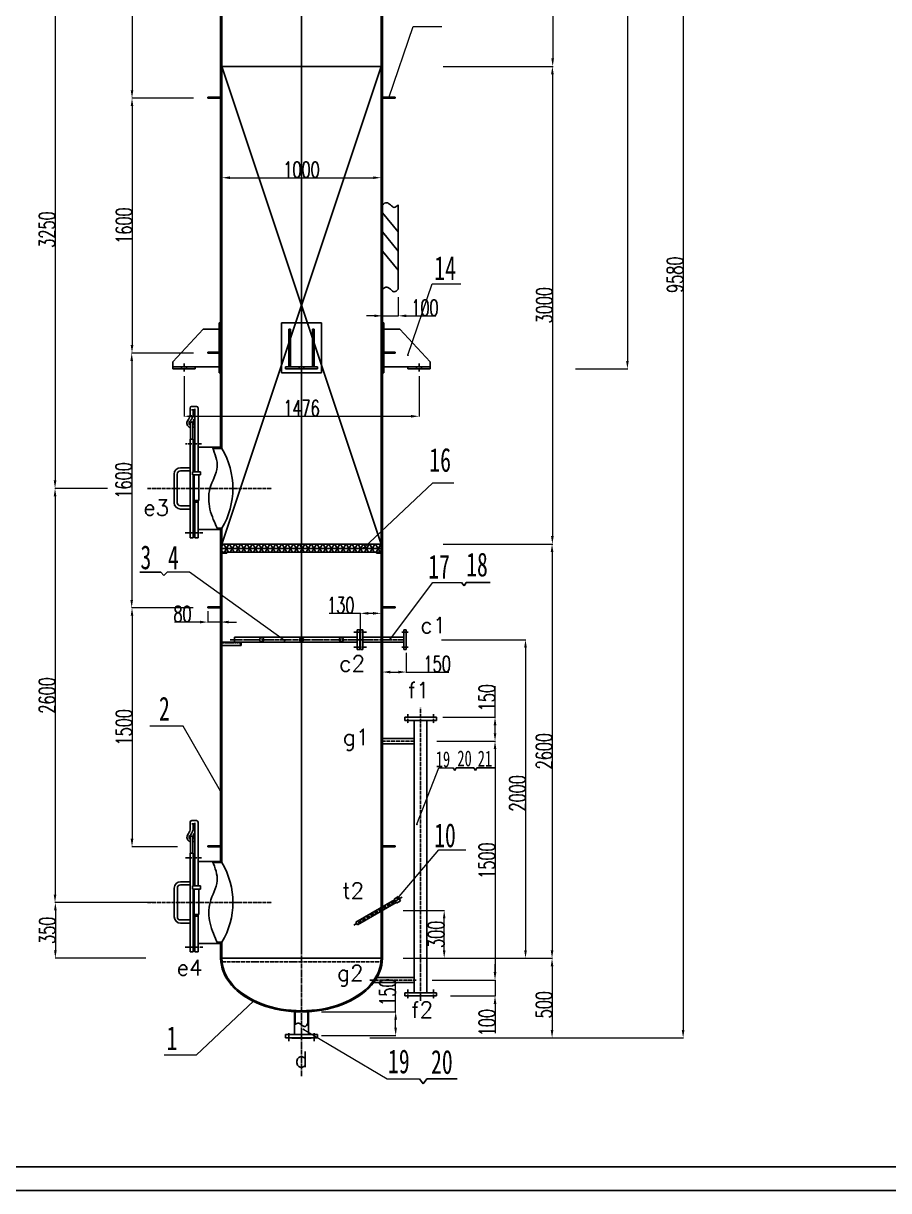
# Model space of a CAD drawing. Header units: millimetres. Extents: x 14267 to 75871, y -516 to 30235.
# Drawn here: x 45014 to 50449, y 18285 to 25614 of the extents above; entities that cross this region are included whole.
import ezdxf

# ---------------------------------------------------------------- set-up
doc = ezdxf.new("R2010")
doc.units = ezdxf.units.MM
for name, pattern in [('ACAD_ISO02W100', [15, 12, -3]), ('ACAD_ISO04W100', [30, 24, -3, 0, -3]), ('EB_DASHDOT', [39, 30, -3, 3, -3]), ('EB_DASHDOTDOT', [45, 30, -3, 3, -3, 3, -3])]:
    doc.linetypes.add(name, pattern=pattern)
for name, color, linetype, lineweight in [('中心线', 1, 'ACAD_ISO04W100', 13), ('尺寸线', 5, 'Continuous', 13), ('粗实线', 7, 'Continuous', 35), ('虚线', 6, 'ACAD_ISO02W100', 13)]:
    doc.layers.add(name, color=color, linetype=linetype, lineweight=lineweight)
doc.styles.get("Standard").update_dxf_attribs({"font": 'txt', "bigfont": 'gbcbig.shx'})
doc.styles.add('UserTxtStyle1', font='txt', dxfattribs={"width": 0.666667, "bigfont": 'gbcbig.shx'})
doc.dimstyles.get("Standard").update_dxf_attribs({"dimtxt": 0.18, "dimasz": 0.18, "dimexe": 0.18, "dimexo": 0.0625, "dimgap": 0.09, "dimtad": 0, "dimtih": 1, "dimtoh": 1, "dimdec": 4, "dimzin": 0, "dimdsep": 46, "dimtxsty": 'Standard', "dimcen": 0.09, "dimadec": 0, "dimazin": 0, "dimtfac": 1, "dimtdec": 4, "dimtofl": 0, "dimtmove": 0, "dimatfit": 3, "dimfxl": 0, "dimtolj": 1, "dimtzin": 0, "dimarcsym": 0})
doc.dimstyles.new('标准', dxfattribs={"dimtxt": 100, "dimasz": 50, "dimexe": 2, "dimexo": 0, "dimtad": 1, "dimdec": 1, "dimdsep": 46, "dimtxsty": 'UserTxtStyle1', "dimcen": 0, "dimdle": 6, "dimaunit": 1, "dimazin": 2, "dimtfac": 1, "dimtdec": 1, "dimtmove": 0, "dimatfit": 3, "dimfxl": 0, "dimtolj": 1, "dimtzin": 0, "dimlwd": 18, "dimlwe": 18, "dimarcsym": 0})

# ---------------------------------------------------------------- blocks, each defined once
blk = doc.blocks.new('*D2')
at = {"layer": 'Defpoints', "color": 0}
for p in [(46261.5, 24712.8), (47261.5, 24722.8), (47261.5, 24644.8)]:
    blk.add_point(p, dxfattribs=at)
at = {"layer": '尺寸线', "color": 0, "lineweight": 18}
for p, q in [((46261.5, 24712.8), (46261.5, 24642.8)), ((47261.5, 24722.8), (47261.5, 24642.8)), ((46311.5, 24644.8), (47211.5, 24644.8))]:
    blk.add_line(p, q, dxfattribs=at)
at = {"layer": '尺寸线', "color": 0}
for points in [[(46311.5, 24653.2), (46311.5, 24636.5), (46261.5, 24644.8)], [(47211.5, 24653.2), (47211.5, 24636.5), (47261.5, 24644.8)]]:
    blk.add_solid(points, dxfattribs=at)
at = {"layer": '尺寸线', "color": 0, "lineweight": -3, "insert": (46761.5, 24695.5), "char_height": 100, "attachment_point": 5, "style": 'UserTxtStyle1'}
blk.add_mtext('\\A1;1000', dxfattribs=at)
blk = doc.blocks.new('*D3')
at = {"layer": 'Defpoints', "color": 0}
for p in [(47191.5, 28824.2), (47191.5, 19244.2), (49158.1, 19244.2)]:
    blk.add_point(p, dxfattribs=at)
at = {"layer": '尺寸线', "color": 0, "lineweight": 18}
for p, q in [((47191.5, 28824.2), (49160.1, 28824.2)), ((49158.1, 28774.2), (49158.1, 19294.2)), ((47191.5, 19244.2), (49160.1, 19244.2))]:
    blk.add_line(p, q, dxfattribs=at)
at = {"layer": '尺寸线', "color": 0}
for points in [[(49149.7, 28774.2), (49166.4, 28774.2), (49158.1, 28824.2)], [(49149.7, 19294.2), (49166.4, 19294.2), (49158.1, 19244.2)]]:
    blk.add_solid(points, dxfattribs=at)
at = {"layer": '尺寸线', "color": 0, "lineweight": -3, "insert": (49107.5, 24035.7), "char_height": 100, "attachment_point": 5, "rotation": 90, "style": 'UserTxtStyle1'}
blk.add_mtext('\\A1;9580', dxfattribs=at)
blk = doc.blocks.new('*D4')
at = {"layer": 'Defpoints', "color": 0}
for p in [(47651.5, 25344.2), (47651.5, 22344.2), (48337, 22344.2)]:
    blk.add_point(p, dxfattribs=at)
at = {"layer": '尺寸线', "color": 0, "lineweight": 18}
for p, q in [((47651.5, 25344.2), (48339, 25344.2)), ((48337, 25294.2), (48337, 22394.2)), ((47651.5, 22344.2), (48339, 22344.2))]:
    blk.add_line(p, q, dxfattribs=at)
at = {"layer": '尺寸线', "color": 0}
for points in [[(48328.6, 25294.2), (48345.3, 25294.2), (48337, 25344.2)], [(48328.6, 22394.2), (48345.3, 22394.2), (48337, 22344.2)]]:
    blk.add_solid(points, dxfattribs=at)
at = {"layer": '尺寸线', "color": 0, "lineweight": -3, "insert": (48286.3, 23844.2), "char_height": 100, "attachment_point": 5, "rotation": 90, "style": 'UserTxtStyle1'}
blk.add_mtext('\\A1;3000', dxfattribs=at)
blk = doc.blocks.new('*D5')
at = {"layer": 'Defpoints', "color": 0}
for p in [(47541.2, 19744.2), (47541.2, 19244.2), (48335, 19244.2)]:
    blk.add_point(p, dxfattribs=at)
at = {"layer": '尺寸线', "color": 0, "lineweight": 18}
for p, q in [((47541.2, 19744.2), (48337, 19744.2)), ((48335, 19694.2), (48335, 19294.2)), ((47541.2, 19244.2), (48337, 19244.2))]:
    blk.add_line(p, q, dxfattribs=at)
at = {"layer": '尺寸线', "color": 0}
for points in [[(48326.6, 19694.2), (48343.3, 19694.2), (48335, 19744.2)], [(48326.6, 19294.2), (48343.3, 19294.2), (48335, 19244.2)]]:
    blk.add_solid(points, dxfattribs=at)
at = {"layer": '尺寸线', "color": 0, "lineweight": -3, "insert": (48284.3, 19452.2), "char_height": 100, "attachment_point": 5, "rotation": 90, "style": 'UserTxtStyle1'}
blk.add_mtext('\\A1;500', dxfattribs=at)
blk = doc.blocks.new('*D6')
at = {"layer": 'Defpoints', "color": 0}
for p in [(47651.5, 22344.2), (47651.5, 19744.2), (48335, 19744.2)]:
    blk.add_point(p, dxfattribs=at)
at = {"layer": '尺寸线', "color": 0, "lineweight": 18}
for p, q in [((47651.5, 22344.2), (48337, 22344.2)), ((48335, 22294.2), (48335, 19794.2)), ((47651.5, 19744.2), (48337, 19744.2))]:
    blk.add_line(p, q, dxfattribs=at)
at = {"layer": '尺寸线', "color": 0}
for points in [[(48326.6, 22294.2), (48343.3, 22294.2), (48335, 22344.2)], [(48326.6, 19794.2), (48343.3, 19794.2), (48335, 19744.2)]]:
    blk.add_solid(points, dxfattribs=at)
at = {"layer": '尺寸线', "color": 0, "lineweight": -3, "insert": (48284.3, 21044.2), "char_height": 100, "attachment_point": 5, "rotation": 90, "style": 'UserTxtStyle1'}
blk.add_mtext('\\A1;2600', dxfattribs=at)
blk = doc.blocks.new('*D8')
at = {"layer": 'Defpoints', "color": 0}
for p in [(47741.5, 26364.2), (47741.5, 25344.2), (48339, 25344.2)]:
    blk.add_point(p, dxfattribs=at)
at = {"layer": '尺寸线', "color": 0, "lineweight": 18}
for p, q in [((47741.5, 26364.2), (48341, 26364.2)), ((48339, 26314.2), (48339, 25394.2)), ((47741.5, 25344.2), (48341, 25344.2))]:
    blk.add_line(p, q, dxfattribs=at)
at = {"layer": '尺寸线', "color": 0}
for points in [[(48330.6, 26314.2), (48347.3, 26314.2), (48339, 26364.2)], [(48330.6, 25394.2), (48347.3, 25394.2), (48339, 25344.2)]]:
    blk.add_solid(points, dxfattribs=at)
at = {"layer": '尺寸线', "color": 0, "lineweight": -3, "insert": (48288.3, 25854.2), "char_height": 100, "attachment_point": 5, "rotation": 90, "style": 'UserTxtStyle1'}
blk.add_mtext('\\A1;1020', dxfattribs=at)
blk = doc.blocks.new('*D10')
at = {"layer": 'Defpoints', "color": 0}
for p in [(47641.5, 21744.2), (47641.5, 19744.2), (48168.3, 19744.2)]:
    blk.add_point(p, dxfattribs=at)
at = {"layer": '尺寸线', "color": 0, "lineweight": 18}
for p, q in [((47641.5, 21744.2), (48170.3, 21744.2)), ((48168.3, 21694.2), (48168.3, 19794.2)), ((47641.5, 19744.2), (48170.3, 19744.2))]:
    blk.add_line(p, q, dxfattribs=at)
at = {"layer": '尺寸线', "color": 0}
for points in [[(48160, 21694.2), (48176.7, 21694.2), (48168.3, 21744.2)], [(48160, 19794.2), (48176.7, 19794.2), (48168.3, 19744.2)]]:
    blk.add_solid(points, dxfattribs=at)
at = {"layer": '尺寸线', "color": 0, "lineweight": -3, "insert": (48117.7, 20779.2), "char_height": 100, "attachment_point": 5, "rotation": 90, "style": 'UserTxtStyle1'}
blk.add_mtext('\\A1;2000', dxfattribs=at)
blk = doc.blocks.new('*D17')
at = {"layer": 'Defpoints', "color": 0}
for p in [(45511.5, 25944.2), (45213.5, 22694.2), (45513.5, 22694.2)]:
    blk.add_point(p, dxfattribs=at)
at = {"layer": '尺寸线', "color": 0, "lineweight": 18}
for p, q in [((45511.5, 25944.2), (45211.5, 25944.2)), ((45213.5, 25894.2), (45213.5, 22744.2)), ((45513.5, 22694.2), (45211.5, 22694.2))]:
    blk.add_line(p, q, dxfattribs=at)
at = {"layer": '尺寸线', "color": 0}
for points in [[(45205.1, 25894.2), (45221.8, 25894.2), (45213.5, 25944.2)], [(45205.1, 22744.2), (45221.8, 22744.2), (45213.5, 22694.2)]]:
    blk.add_solid(points, dxfattribs=at)
at = {"layer": '尺寸线', "color": 0, "lineweight": -3, "insert": (45162.8, 24319.2), "char_height": 100, "attachment_point": 5, "rotation": 90, "style": 'UserTxtStyle1'}
blk.add_mtext('\\A1;3250', dxfattribs=at)
blk = doc.blocks.new('*D18')
at = {"layer": 'Defpoints', "color": 0}
for p in [(45543.5, 22694.2), (45213.5, 20094.2), (45833.5, 20094.2)]:
    blk.add_point(p, dxfattribs=at)
at = {"layer": '尺寸线', "color": 0, "lineweight": 18}
for p, q in [((45543.5, 22694.2), (45211.5, 22694.2)), ((45213.5, 22644.2), (45213.5, 20144.2)), ((45833.5, 20094.2), (45211.5, 20094.2))]:
    blk.add_line(p, q, dxfattribs=at)
at = {"layer": '尺寸线', "color": 0}
for points in [[(45205.1, 22644.2), (45221.8, 22644.2), (45213.5, 22694.2)], [(45205.1, 20144.2), (45221.8, 20144.2), (45213.5, 20094.2)]]:
    blk.add_solid(points, dxfattribs=at)
at = {"layer": '尺寸线', "color": 0, "lineweight": -3, "insert": (45162.8, 21394.2), "char_height": 100, "attachment_point": 5, "rotation": 90, "style": 'UserTxtStyle1'}
blk.add_mtext('\\A1;2600', dxfattribs=at)
blk = doc.blocks.new('*D19')
at = {"layer": 'Defpoints', "color": 0}
for p in [(45533.5, 20094.2), (45215.4, 19744.2), (45783.5, 19744.2)]:
    blk.add_point(p, dxfattribs=at)
at = {"layer": '尺寸线', "color": 0, "lineweight": 18}
for p, q in [((45533.5, 20094.2), (45213.4, 20094.2)), ((45215.4, 20044.2), (45215.4, 19794.2)), ((45783.5, 19744.2), (45213.4, 19744.2))]:
    blk.add_line(p, q, dxfattribs=at)
at = {"layer": '尺寸线', "color": 0}
for points in [[(45207, 20044.2), (45223.7, 20044.2), (45215.4, 20094.2)], [(45207, 19794.2), (45223.7, 19794.2), (45215.4, 19744.2)]]:
    blk.add_solid(points, dxfattribs=at)
at = {"layer": '尺寸线', "color": 0, "lineweight": -3, "insert": (45164.8, 19919.2), "char_height": 100, "attachment_point": 5, "rotation": 90, "style": 'UserTxtStyle1'}
blk.add_mtext('\\A1;350', dxfattribs=at)
blk = doc.blocks.new('*D20')
at = {"layer": 'Defpoints', "color": 0}
for p in [(47399.5, 20044.2), (47657.5, 20044.2), (47399.5, 19744.2)]:
    blk.add_point(p, dxfattribs=at)
at = {"layer": '尺寸线', "color": 0, "lineweight": 18}
for p, q in [((47399.5, 20044.2), (47659.5, 20044.2)), ((47657.5, 19794.2), (47657.5, 19994.2)), ((47399.5, 19744.2), (47659.5, 19744.2))]:
    blk.add_line(p, q, dxfattribs=at)
at = {"layer": '尺寸线', "color": 0}
for points in [[(47649.1, 19994.2), (47665.8, 19994.2), (47657.5, 20044.2)], [(47649.1, 19794.2), (47665.8, 19794.2), (47657.5, 19744.2)]]:
    blk.add_solid(points, dxfattribs=at)
at = {"layer": '尺寸线', "color": 0, "lineweight": -3, "insert": (47606.8, 19894.2), "char_height": 100, "attachment_point": 5, "rotation": 90, "style": 'UserTxtStyle1'}
blk.add_mtext('\\A1;300', dxfattribs=at)
blk = doc.blocks.new('*D24')
at = {"layer": 'Defpoints', "color": 0}
for p in [(47369.5, 23894.2), (47269.5, 23844.2), (47369.5, 23777.7)]:
    blk.add_point(p, dxfattribs=at)
at = {"layer": '尺寸线', "color": 0, "lineweight": 18}
for p, q in [((47369.5, 23894.2), (47369.5, 23775.7)), ((47269.5, 23844.2), (47269.5, 23775.7)), ((47219.5, 23777.7), (47169.5, 23777.7)), ((47269.5, 23777.7), (47369.5, 23777.7)), ((47419.5, 23777.7), (47604, 23777.7))]:
    blk.add_line(p, q, dxfattribs=at)
at = {"layer": '尺寸线', "color": 0}
for points in [[(47219.5, 23786), (47219.5, 23769.4), (47269.5, 23777.7)], [(47419.5, 23786), (47419.5, 23769.4), (47369.5, 23777.7)]]:
    blk.add_solid(points, dxfattribs=at)
at = {"layer": '尺寸线', "color": 0, "lineweight": -3, "insert": (47536.7, 23828.3), "char_height": 100, "attachment_point": 5, "style": 'UserTxtStyle1'}
blk.add_mtext('\\A1;100', dxfattribs=at)
blk = doc.blocks.new('*D28')
at = {"layer": 'Defpoints', "color": 0}
for p in [(45722.1, 26744.2), (45696.9, 25144.2), (46082.1, 25144.2)]:
    blk.add_point(p, dxfattribs=at)
at = {"layer": '尺寸线', "color": 0, "lineweight": 18}
for p, q in [((45722.1, 26744.2), (45694.9, 26744.2)), ((45696.9, 26694.2), (45696.9, 25194.2)), ((46082.1, 25144.2), (45694.9, 25144.2))]:
    blk.add_line(p, q, dxfattribs=at)
at = {"layer": '尺寸线', "color": 0}
for points in [[(45688.6, 26694.2), (45705.3, 26694.2), (45696.9, 26744.2)], [(45688.6, 25194.2), (45705.3, 25194.2), (45696.9, 25144.2)]]:
    blk.add_solid(points, dxfattribs=at)
at = {"layer": '尺寸线', "color": 0, "lineweight": -3, "insert": (45646.3, 25944.2), "char_height": 100, "attachment_point": 5, "rotation": 90, "style": 'UserTxtStyle1'}
blk.add_mtext('\\A1;1600', dxfattribs=at)
blk = doc.blocks.new('*D29')
at = {"layer": 'Defpoints', "color": 0}
for p in [(45722.1, 25144.2), (45696.9, 23544.2), (46082.1, 23544.2)]:
    blk.add_point(p, dxfattribs=at)
at = {"layer": '尺寸线', "color": 0, "lineweight": 18}
for p, q in [((45722.1, 25144.2), (45694.9, 25144.2)), ((45696.9, 25094.2), (45696.9, 23594.2)), ((46082.1, 23544.2), (45694.9, 23544.2))]:
    blk.add_line(p, q, dxfattribs=at)
at = {"layer": '尺寸线', "color": 0}
for points in [[(45688.6, 25094.2), (45705.3, 25094.2), (45696.9, 25144.2)], [(45688.6, 23594.2), (45705.3, 23594.2), (45696.9, 23544.2)]]:
    blk.add_solid(points, dxfattribs=at)
at = {"layer": '尺寸线', "color": 0, "lineweight": -3, "insert": (45646.3, 24344.2), "char_height": 100, "attachment_point": 5, "rotation": 90, "style": 'UserTxtStyle1'}
blk.add_mtext('\\A1;1600', dxfattribs=at)
blk = doc.blocks.new('*D30')
at = {"layer": 'Defpoints', "color": 0}
for p in [(45720.1, 23544.2), (45694.9, 21944.2), (46080.1, 21944.2)]:
    blk.add_point(p, dxfattribs=at)
at = {"layer": '尺寸线', "color": 0, "lineweight": 18}
for p, q in [((45720.1, 23544.2), (45692.9, 23544.2)), ((45694.9, 23494.2), (45694.9, 21994.2)), ((46080.1, 21944.2), (45692.9, 21944.2))]:
    blk.add_line(p, q, dxfattribs=at)
at = {"layer": '尺寸线', "color": 0}
for points in [[(45686.6, 23494.2), (45703.3, 23494.2), (45694.9, 23544.2)], [(45686.6, 21994.2), (45703.3, 21994.2), (45694.9, 21944.2)]]:
    blk.add_solid(points, dxfattribs=at)
at = {"layer": '尺寸线', "color": 0, "lineweight": -3, "insert": (45644.3, 22744.2), "char_height": 100, "attachment_point": 5, "rotation": 90, "style": 'UserTxtStyle1'}
blk.add_mtext('\\A1;1600', dxfattribs=at)
blk = doc.blocks.new('*D31')
at = {"layer": 'Defpoints', "color": 0}
for p in [(45722.1, 21944.2), (45696.9, 20444.2), (45982.1, 20444.2)]:
    blk.add_point(p, dxfattribs=at)
at = {"layer": '尺寸线', "color": 0, "lineweight": 18}
for p, q in [((45722.1, 21944.2), (45694.9, 21944.2)), ((45696.9, 21894.2), (45696.9, 20494.2)), ((45982.1, 20444.2), (45694.9, 20444.2))]:
    blk.add_line(p, q, dxfattribs=at)
at = {"layer": '尺寸线', "color": 0}
for points in [[(45688.6, 21894.2), (45705.3, 21894.2), (45696.9, 21944.2)], [(45688.6, 20494.2), (45705.3, 20494.2), (45696.9, 20444.2)]]:
    blk.add_solid(points, dxfattribs=at)
at = {"layer": '尺寸线', "color": 0, "lineweight": -3, "insert": (45646.3, 21194.2), "char_height": 100, "attachment_point": 5, "rotation": 90, "style": 'UserTxtStyle1'}
blk.add_mtext('\\A1;1500', dxfattribs=at)
blk = doc.blocks.new('*D34')
at = {"layer": 'Defpoints', "color": 0}
for p in [(46023.5, 23398.2), (47499.5, 23398.2), (47499.5, 23146.9)]:
    blk.add_point(p, dxfattribs=at)
at = {"layer": '尺寸线', "color": 0, "lineweight": 18}
for p, q in [((46023.5, 23398.2), (46023.5, 23144.9)), ((47499.5, 23398.2), (47499.5, 23144.9)), ((46073.5, 23146.9), (47449.5, 23146.9))]:
    blk.add_line(p, q, dxfattribs=at)
at = {"layer": '尺寸线', "color": 0}
for points in [[(46073.5, 23155.3), (46073.5, 23138.6), (46023.5, 23146.9)], [(47449.5, 23155.3), (47449.5, 23138.6), (47499.5, 23146.9)]]:
    blk.add_solid(points, dxfattribs=at)
at = {"layer": '尺寸线', "color": 0, "lineweight": -3, "insert": (46761.5, 23197.6), "char_height": 100, "attachment_point": 5, "style": 'UserTxtStyle1'}
blk.add_mtext('\\A1;1476', dxfattribs=at)
blk = doc.blocks.new('*D35')
at = {"layer": 'Defpoints', "color": 0}
for p in [(47269.5, 21664.2), (47419.5, 21661.7), (47419.5, 21541)]:
    blk.add_point(p, dxfattribs=at)
at = {"layer": '尺寸线', "color": 0, "lineweight": 18}
for p, q in [((47269.5, 21664.2), (47269.5, 21539)), ((47419.5, 21661.7), (47419.5, 21539)), ((47319.5, 21541), (47369.5, 21541)), ((47419.5, 21541), (47686.5, 21541))]:
    blk.add_line(p, q, dxfattribs=at)
at = {"layer": '尺寸线', "color": 0}
for points in [[(47319.5, 21549.4), (47319.5, 21532.7), (47269.5, 21541)], [(47369.5, 21549.4), (47369.5, 21532.7), (47419.5, 21541)]]:
    blk.add_solid(points, dxfattribs=at)
at = {"layer": '尺寸线', "color": 0, "lineweight": -3, "insert": (47613.7, 21591.6), "char_height": 100, "attachment_point": 5, "style": 'UserTxtStyle1'}
blk.add_mtext('\\A1;150', dxfattribs=at)
blk = doc.blocks.new('*D36')
at = {"layer": 'Defpoints', "color": 0}
for p in [(46886, 19408.5), (46886, 19258.5), (47352.7, 19258.5)]:
    blk.add_point(p, dxfattribs=at)
at = {"layer": '尺寸线', "color": 0, "lineweight": 18}
for p, q in [((47352.7, 19408.5), (47352.7, 19604.2)), ((46886, 19408.5), (47354.7, 19408.5)), ((47352.7, 19308.5), (47352.7, 19358.5)), ((46886, 19258.5), (47354.7, 19258.5))]:
    blk.add_line(p, q, dxfattribs=at)
at = {"layer": '尺寸线', "color": 0}
for points in [[(47344.4, 19358.5), (47361, 19358.5), (47352.7, 19408.5)], [(47344.4, 19308.5), (47361, 19308.5), (47352.7, 19258.5)]]:
    blk.add_solid(points, dxfattribs=at)
at = {"layer": '尺寸线', "color": 0, "lineweight": -3, "insert": (47302.1, 19531.4), "char_height": 100, "attachment_point": 5, "rotation": 90, "style": 'UserTxtStyle1'}
blk.add_mtext('\\A1;150', dxfattribs=at)
blk = doc.blocks.new('*D37')
at = {"layer": 'Defpoints', "color": 0}
for p in [(47611.2, 21107.2), (47581.2, 19607.2), (47976.8, 19607.2)]:
    blk.add_point(p, dxfattribs=at)
at = {"layer": '尺寸线', "color": 0, "lineweight": 18}
for p, q in [((47611.2, 21107.2), (47978.8, 21107.2)), ((47976.8, 21057.2), (47976.8, 19657.2)), ((47581.2, 19607.2), (47978.8, 19607.2))]:
    blk.add_line(p, q, dxfattribs=at)
at = {"layer": '尺寸线', "color": 0}
for points in [[(47968.4, 21057.2), (47985.1, 21057.2), (47976.8, 21107.2)], [(47968.4, 19657.2), (47985.1, 19657.2), (47976.8, 19607.2)]]:
    blk.add_solid(points, dxfattribs=at)
at = {"layer": '尺寸线', "color": 0, "lineweight": -3, "insert": (47926.1, 20357.2), "char_height": 100, "attachment_point": 5, "rotation": 90, "style": 'UserTxtStyle1'}
blk.add_mtext('\\A1;1500', dxfattribs=at)
blk = doc.blocks.new('*D38')
at = {"layer": 'Defpoints', "color": 0}
for p in [(47649.4, 21257.2), (47976.8, 21257.2), (47976.8, 21107.2)]:
    blk.add_point(p, dxfattribs=at)
at = {"layer": '尺寸线', "color": 0, "lineweight": 18}
for p, q in [((47976.8, 21257.2), (47976.8, 21452.9)), ((47649.4, 21257.2), (47978.8, 21257.2)), ((47976.8, 21157.2), (47976.8, 21207.2)), ((47976.8, 21107.2), (47978.8, 21107.2))]:
    blk.add_line(p, q, dxfattribs=at)
at = {"layer": '尺寸线', "color": 0}
for points in [[(47968.4, 21207.2), (47985.1, 21207.2), (47976.8, 21257.2)], [(47968.4, 21157.2), (47985.1, 21157.2), (47976.8, 21107.2)]]:
    blk.add_solid(points, dxfattribs=at)
at = {"layer": '尺寸线', "color": 0, "lineweight": -3, "insert": (47926.1, 21380.1), "char_height": 100, "attachment_point": 5, "rotation": 90, "style": 'UserTxtStyle1'}
blk.add_mtext('\\A1;150', dxfattribs=at)
blk = doc.blocks.new('*D39')
at = {"layer": 'Defpoints', "color": 0}
for p in [(47976.8, 19607.2), (47697.3, 19507.2), (47976.8, 19507.2)]:
    blk.add_point(p, dxfattribs=at)
at = {"layer": '尺寸线', "color": 0, "lineweight": 18}
for p, q in [((47976.8, 19657.2), (47976.8, 19707.2)), ((47976.8, 19607.2), (47978.8, 19607.2)), ((47976.8, 19607.2), (47976.8, 19507.2)), ((47697.3, 19507.2), (47978.8, 19507.2)), ((47976.8, 19457.2), (47976.8, 19272.6))]:
    blk.add_line(p, q, dxfattribs=at)
at = {"layer": '尺寸线', "color": 0}
for points in [[(47968.4, 19657.2), (47985.1, 19657.2), (47976.8, 19607.2)], [(47968.4, 19457.2), (47985.1, 19457.2), (47976.8, 19507.2)]]:
    blk.add_solid(points, dxfattribs=at)
at = {"layer": '尺寸线', "color": 0, "lineweight": -3, "insert": (47926.1, 19339.9), "char_height": 100, "attachment_point": 5, "rotation": 90, "style": 'UserTxtStyle1'}
blk.add_mtext('\\A1;100', dxfattribs=at)
blk = doc.blocks.new('*D43')
at = {"layer": 'Defpoints', "color": 0}
for p in [(46173.5, 21924.2), (46253.5, 21874.2), (46253.5, 21854.8)]:
    blk.add_point(p, dxfattribs=at)
at = {"layer": '尺寸线', "color": 0, "lineweight": 18}
for p, q in [((46173.5, 21924.2), (46173.5, 21852.8)), ((46123.5, 21854.8), (45963.4, 21854.8)), ((46253.5, 21854.8), (46173.5, 21854.8)), ((46253.5, 21874.2), (46253.5, 21852.8)), ((46303.5, 21854.8), (46353.5, 21854.8))]:
    blk.add_line(p, q, dxfattribs=at)
at = {"layer": '尺寸线', "color": 0}
for points in [[(46123.5, 21863.2), (46123.5, 21846.5), (46173.5, 21854.8)], [(46303.5, 21863.2), (46303.5, 21846.5), (46253.5, 21854.8)]]:
    blk.add_solid(points, dxfattribs=at)
at = {"layer": '尺寸线', "color": 0, "lineweight": -3, "insert": (46014, 21905.4), "char_height": 100, "attachment_point": 5, "style": 'UserTxtStyle1'}
blk.add_mtext('\\A1;80', dxfattribs=at)
blk = doc.blocks.new('*D58')
at = {"layer": 'Defpoints', "color": 0}
for p in [(47131.3, 21909.6), (47131.3, 21806.7), (47261.3, 21806.7)]:
    blk.add_point(p, dxfattribs=at)
at = {"layer": '尺寸线', "color": 0, "lineweight": 18}
for p, q in [((47131.3, 21909.6), (46935.6, 21909.6)), ((47131.3, 21806.7), (47131.3, 21911.6)), ((47211.3, 21909.6), (47181.3, 21909.6)), ((47261.3, 21806.7), (47261.3, 21911.6))]:
    blk.add_line(p, q, dxfattribs=at)
at = {"layer": '尺寸线', "color": 0}
for points in [[(47181.3, 21918), (47181.3, 21901.3), (47131.3, 21909.6)], [(47211.3, 21918), (47211.3, 21901.3), (47261.3, 21909.6)]]:
    blk.add_solid(points, dxfattribs=at)
at = {"layer": '尺寸线', "color": 0, "lineweight": -3, "insert": (47008.4, 21960.3), "char_height": 100, "attachment_point": 5, "style": 'UserTxtStyle1'}
blk.add_mtext('\\A1;130', dxfattribs=at)
blk = doc.blocks.new('*D64')
at = {"layer": 'Defpoints', "color": 0}
for p in [(48611.7, 28344.2), (48482.3, 23444.2), (48808.3, 23444.2)]:
    blk.add_point(p, dxfattribs=at)
at = {"layer": '尺寸线', "color": 0, "lineweight": 18}
for p, q in [((48611.7, 28344.2), (48810.3, 28344.2)), ((48808.3, 28294.2), (48808.3, 23494.2)), ((48482.3, 23444.2), (48810.3, 23444.2))]:
    blk.add_line(p, q, dxfattribs=at)
at = {"layer": '尺寸线', "color": 0}
for points in [[(48799.9, 28294.2), (48816.6, 28294.2), (48808.3, 28344.2)], [(48799.9, 23494.2), (48816.6, 23494.2), (48808.3, 23444.2)]]:
    blk.add_solid(points, dxfattribs=at)
at = {"layer": '尺寸线', "color": 0, "insert": (48757.6, 25894.2), "char_height": 100, "attachment_point": 5, "rotation": 90, "style": 'UserTxtStyle1'}
blk.add_mtext('\\A1;4900', dxfattribs=at)

msp = doc.modelspace()

# ---------------------------------------------------------------- hatches: boundary and pattern name
at = {"layer": '粗实线', "lineweight": -3}
h = msp.add_hatch(dxfattribs=at)
h.set_pattern_fill('NET3', color=0, scale=10, style=0)
h.set_pattern_definition([(0, (77818.51, 90261.09), (0, 31.75), []), (60, (77818.51, 90261.09), (-27.496307, 15.875), []), (120, (77818.51, 90261.09), (-27.496307, -15.875), [])])
h.paths.add_polyline_path([(46761.49, 22344.2), (46261.49, 22344.2), (46261.49, 22294.2), (46761.49, 22294.2)])
h.paths.add_polyline_path([(47261.49, 22344.2), (46761.49, 22344.2), (46761.49, 22294.2), (47261.49, 22294.2)])

# ---------------------------------------------------------------- linework, layer by layer
at = {"lineweight": -3}
for p, q in [((46253.46, 22436.2), (46253.46, 20352.21)), ((46291.46, 22288.2), (46261.46, 22288.2)), ((46291.46, 22294.2), (46291.46, 22288.2)), ((47231.46, 22294.2), (47231.46, 22288.2)), ((47231.46, 22288.2), (47261.46, 22288.2)), ((61072.34, 18434.77), (42282.34, 18434.77)), ((42132.34, 18284.77), (61222.34, 18284.77))]:
    msp.add_line(p, q, dxfattribs=at)
at = {"layer": '中心线', "color": 1, "linetype": 'EB_DASHDOTDOT', "lineweight": -3}
for p, q in [((46761.46, 28934.2), (46761.46, 19004.2)), ((46761.46, 28334.2), (46761.46, 19774.2))]:
    msp.add_line(p, q, dxfattribs=at)
at = {"layer": '中心线', "lineweight": -3}
for p, q in [((46023.46, 23478.17), (46023.46, 23428.17)), ((47499.46, 23478.17), (47499.46, 23428.17)), ((45793.46, 22694.2), (46573.46, 22694.2)), ((47429.46, 21277.21), (47429.46, 21217.21)), ((47509.46, 19477.21), (47509.46, 21317.21)), ((47589.46, 21277.21), (47589.46, 21217.21)), ((47469.46, 21107.21), (47261.25, 21107.21)), ((45793.69, 20094.21), (46573.69, 20094.21)), ((47090.79, 19951.53), (47393.09, 20127.93)), ((46261.6, 19721.46), (47261.21, 19721.46)), ((47191.46, 19607.21), (47481.46, 19607.21)), ((47429.46, 19547.21), (47429.46, 19487.21)), ((47589.46, 19547.21), (47589.46, 19487.21)), ((46681.23, 19274.21), (46681.23, 19224.21)), ((46841.23, 19274.21), (46841.23, 19224.21))]:
    msp.add_line(p, q, dxfattribs=at)
at = {"layer": '中心线', "color": 1, "lineweight": -3}
for p, q in [((46133.46, 22974.2), (46033.46, 22974.2)), ((46031.46, 22414.2), (46141.46, 22414.2)), ((47169.27, 21791.7), (47089.27, 21791.7)), ((47431.46, 21791.7), (47391.46, 21791.7)), ((47169.27, 21696.7), (47089.27, 21696.7)), ((47431.46, 21696.7), (47391.46, 21696.7)), ((46133.69, 20374.21), (46033.69, 20374.21)), ((46031.69, 19814.21), (46141.69, 19814.21))]:
    msp.add_line(p, q, dxfattribs=at)
at = {"layer": '中心线', "color": 1, "linetype": 'EB_DASHDOT', "lineweight": -3}
msp.add_line((47401.46, 21744.2), (46311.46, 21744.2), dxfattribs=at)
at = {"layer": '粗实线', "color": 0, "lineweight": -3}
for p, q in [((47261.46, 28344.2), (47261.21, 19741.46)), ((46261.46, 22944.2), (46261.46, 25692.83)), ((47261.46, 25344.2), (46261.46, 25344.2)), ((47261.37, 25344.2), (46261.46, 22344.2)), ((46261.46, 25344.2), (47261.46, 22344.2)), ((45953.46, 23488.17), (46143.46, 23694.17)), ((46243.46, 23694.17), (46143.46, 23694.17)), ((46243.46, 23419.17), (46243.46, 23734.17)), ((46243.46, 23734.17), (46253.46, 23734.17)), ((46253.46, 23734.17), (46253.46, 23419.17)), ((46636.46, 23734.16), (46636.46, 23419.16)), ((46886.46, 23734.16), (46636.46, 23734.16)), ((46681.46, 23458.16), (46681.46, 23694.16)), ((46681.46, 23694.16), (46691.46, 23694.16)), ((46691.46, 23694.16), (46691.46, 23458.16)), ((46841.46, 23694.16), (46831.46, 23694.16)), ((46831.46, 23694.16), (46831.46, 23458.16)), ((46841.46, 23458.16), (46841.46, 23694.16)), ((46886.46, 23419.16), (46886.46, 23734.16)), ((47269.46, 23734.17), (47269.46, 23419.17)), ((47279.46, 23734.17), (47269.46, 23734.17)), ((47279.46, 23419.17), (47279.46, 23734.17)), ((47279.46, 23694.17), (47379.46, 23694.17)), ((47569.46, 23488.17), (47379.46, 23694.17)), ((45953.46, 23458.17), (45953.46, 23488.17)), ((45953.46, 23458.17), (46243.46, 23458.17)), ((45953.46, 23458.17), (45953.46, 23444.17)), ((46008.46, 23458.17), (46008.46, 23444.17)), ((46038.46, 23458.17), (46038.46, 23444.17)), ((46093.46, 23444.17), (46093.46, 23458.17)), ((46861.46, 23458.16), (46661.46, 23458.16)), ((46661.46, 23458.16), (46661.46, 23444.16)), ((46746.46, 23458.16), (46746.46, 23444.16)), ((46776.46, 23458.16), (46776.46, 23444.16)), ((46861.46, 23444.16), (46861.46, 23458.16)), ((47569.46, 23458.17), (47279.46, 23458.17)), ((47429.46, 23444.17), (47429.46, 23458.17)), ((47484.46, 23458.17), (47484.46, 23444.17)), ((47514.46, 23458.17), (47514.46, 23444.17)), ((47569.46, 23458.17), (47569.46, 23488.17)), ((47569.46, 23458.17), (47569.46, 23444.17)), ((45953.46, 23444.17), (46093.46, 23444.17)), ((46253.46, 23419.17), (46243.46, 23419.17)), ((46636.46, 23419.16), (46886.46, 23419.16)), ((46661.46, 23444.16), (46761.46, 23444.16)), ((46761.46, 23444.16), (46861.46, 23444.16)), ((47269.46, 23419.17), (47279.46, 23419.17)), ((47569.46, 23444.17), (47429.46, 23444.17)), ((46061.46, 23150.47), (46061.46, 23198.29)), ((46071.46, 23208.29), (46101.46, 23208.29)), ((46071.46, 23188.29), (46091.46, 23188.29)), ((46081.46, 23150.47), (46081.46, 23188.29)), ((46091.46, 22798.29), (46091.46, 23193.29)), ((46111.46, 23198.29), (46111.46, 22798.29)), ((46063.46, 23104.2), (46063.46, 23004.2)), ((46079.46, 23004.2), (46079.46, 23104.2)), ((46080.36, 23117.5), (46088.15, 23129.13)), ((46061.46, 22384.2), (46061.46, 23004.2)), ((46061.46, 23004.2), (46081.46, 23004.2)), ((46061.46, 23004.2), (46061.46, 22694.2)), ((46063.46, 23004.2), (46079.46, 23004.2)), ((46081.46, 23004.2), (46081.46, 22798.29)), ((46091.46, 22798.29), (46091.46, 23004.2)), ((46111.46, 23004.2), (46111.46, 22798.29)), ((46204.71, 22944.2), (46261.46, 22944.2)), ((46061.46, 22824.2), (46001.46, 22824.2)), ((46001.46, 22804.2), (46061.46, 22804.2)), ((46076.46, 22778.29), (46076.46, 22798.29)), ((46076.46, 22798.29), (46126.46, 22798.29)), ((46126.46, 22798.29), (46126.46, 22778.29)), ((45961.46, 22604.2), (45961.46, 22784.2)), ((45981.46, 22784.2), (45981.46, 22604.2)), ((46086.46, 22778.29), (46076.46, 22778.29)), ((46081.46, 22778.29), (46081.46, 22384.2)), ((46086.46, 22778.29), (46116.46, 22778.29)), ((46086.46, 22618.29), (46086.46, 22778.29)), ((46116.46, 22778.29), (46116.46, 22618.29)), ((46126.46, 22778.29), (46116.46, 22778.29)), ((46001.46, 22584.2), (46061.46, 22584.2)), ((46116.46, 22618.29), (46086.46, 22618.29)), ((46091.46, 22618.29), (46091.46, 22608.29)), ((46091.46, 22608.29), (46111.46, 22608.29)), ((46091.46, 22384.2), (46091.46, 22608.29)), ((46111.46, 22608.29), (46111.46, 22618.29)), ((46111.46, 22384.2), (46111.46, 22608.29)), ((46061.46, 22564.2), (46001.46, 22564.2)), ((46231.39, 22444.2), (46261.46, 22444.2)), ((46261.46, 22444.2), (46261.69, 20344.21)), ((46081.46, 22384.2), (46061.46, 22384.2)), ((46111.46, 22384.2), (46091.46, 22384.2)), ((47261.46, 22344.2), (46261.46, 22344.2)), ((46261.49, 22294.2), (47261.49, 22294.2)), ((47111.27, 21681.7), (47111.27, 21806.7)), ((47111.27, 21806.7), (47127.27, 21806.7)), ((47127.27, 21681.7), (47127.27, 21806.7)), ((47131.27, 21681.7), (47131.27, 21806.7)), ((47131.27, 21806.7), (47147.27, 21806.7)), ((47147.27, 21681.7), (47147.27, 21806.7)), ((47403.46, 21681.7), (47403.46, 21806.7)), ((47419.46, 21806.7), (47403.46, 21806.7)), ((47419.46, 21681.7), (47419.46, 21806.7)), ((47111.27, 21760.2), (46341.46, 21760.2)), ((46341.46, 21728.2), (46341.46, 21760.2)), ((47111.27, 21728.2), (46341.46, 21728.2)), ((47127.27, 21681.7), (47111.27, 21681.7)), ((47147.27, 21681.7), (47131.27, 21681.7)), ((47403.46, 21681.7), (47419.46, 21681.7)), ((46061.69, 20550.48), (46061.69, 20598.29)), ((46071.69, 20608.29), (46101.69, 20608.29)), ((46111.69, 20598.29), (46111.69, 20198.29)), ((46071.69, 20588.29), (46091.69, 20588.29)), ((46080.59, 20517.5), (46088.38, 20529.13)), ((46081.69, 20550.48), (46081.69, 20588.29)), ((46091.69, 20198.29), (46091.69, 20593.29)), ((46063.69, 20504.21), (46063.69, 20404.21)), ((46079.69, 20404.21), (46079.69, 20504.21)), ((46061.69, 19784.21), (46061.69, 20404.21)), ((46061.69, 20404.21), (46081.69, 20404.21)), ((46061.69, 20404.21), (46061.69, 20094.21)), ((46063.69, 20404.21), (46079.69, 20404.21)), ((46081.69, 20404.21), (46081.69, 20198.29)), ((46091.69, 20198.29), (46091.69, 20404.21)), ((46111.69, 20404.21), (46111.69, 20198.29)), ((46204.94, 20344.21), (46261.69, 20344.21)), ((45961.69, 20004.21), (45961.69, 20184.21)), ((45981.69, 20184.21), (45981.69, 20004.21)), ((46061.69, 20224.21), (46001.69, 20224.21)), ((46001.69, 20204.21), (46061.69, 20204.21)), ((46076.69, 20178.29), (46076.69, 20198.29)), ((46076.69, 20198.29), (46126.69, 20198.29)), ((46086.69, 20178.29), (46076.69, 20178.29)), ((46081.69, 20178.29), (46081.69, 19784.21)), ((46086.69, 20178.29), (46116.69, 20178.29)), ((46086.69, 20018.29), (46086.69, 20178.29)), ((46116.69, 20178.29), (46116.69, 20018.29)), ((46126.69, 20178.29), (46116.69, 20178.29)), ((46126.69, 20198.29), (46126.69, 20178.29)), ((46116.69, 20018.29), (46086.69, 20018.29)), ((46091.69, 20018.29), (46091.69, 20008.29)), ((46111.69, 20008.29), (46111.69, 20018.29)), ((46001.69, 19984.21), (46061.69, 19984.21)), ((46061.69, 19964.21), (46001.69, 19964.21)), ((46091.69, 20008.29), (46111.69, 20008.29)), ((46091.69, 19784.21), (46091.69, 20008.29)), ((46111.69, 19784.21), (46111.69, 20008.29)), ((46231.62, 19844.21), (46261.69, 19844.21)), ((46261.69, 19744.21), (46261.69, 19844.21)), ((46081.69, 19784.21), (46061.69, 19784.21)), ((46111.69, 19784.21), (46091.69, 19784.21)), ((47261.23, 19744.21), (46261.23, 19744.21)), ((46721.23, 19328.14), (46721.23, 19415.27)), ((46801.23, 19334.21), (46801.23, 19415.27)), ((46661.23, 19264.21), (46861.23, 19264.21)), ((46661.23, 19264.21), (46661.23, 19244.21)), ((46661.23, 19244.21), (46861.23, 19244.21)), ((46861.23, 19244.21), (46861.23, 19264.21))]:
    msp.add_line(p, q, dxfattribs=at)
at = {"layer": '粗实线', "lineweight": -3}
for p, q in [((47269.46, 28344.2), (47269.46, 19744.2)), ((46253.46, 25686.2), (46253.46, 22952.2)), ((46173.46, 25144.2), (46173.46, 25150.2)), ((46173.46, 25150.2), (46253.46, 25150.2)), ((46173.46, 25144.2), (46253.46, 25144.2)), ((47349.46, 25150.2), (47269.46, 25150.2)), ((47349.46, 25144.2), (47269.46, 25144.2)), ((47349.46, 25144.2), (47349.46, 25150.2)), ((47269.46, 24424.21), (47369.46, 24304.21)), ((47369.46, 24474.21), (47369.46, 23944.21)), ((47269.46, 24304.21), (47369.46, 24184.21)), ((47269.46, 24184.21), (47369.46, 24064.21)), ((46173.46, 23544.2), (46173.46, 23550.2)), ((46173.46, 23550.2), (46253.46, 23550.2)), ((46173.46, 23544.2), (46253.46, 23544.2)), ((47349.46, 23550.2), (47269.46, 23550.2)), ((47349.46, 23544.2), (47269.46, 23544.2)), ((47349.46, 23544.2), (47349.46, 23550.2)), ((46111.46, 22952.2), (46261.46, 22952.2)), ((46111.46, 22436.2), (46261.46, 22436.2)), ((45876.89, 22168.87), (45746.89, 22168.87)), ((45896.41, 22147.36), (45876.89, 22168.87)), ((45916.89, 22168.87), (45896.41, 22147.36)), ((47766.45, 22103.99), (47781.95, 22081.71)), ((47781.95, 22081.71), (47796.45, 22103.99)), ((47796.45, 22103.99), (47946.45, 22103.99)), ((46173.46, 21944.2), (46173.46, 21950.2)), ((46173.46, 21950.2), (46253.46, 21950.2)), ((46173.46, 21944.2), (46253.46, 21944.2)), ((47349.46, 21950.2), (47269.46, 21950.2)), ((47349.46, 21944.2), (47269.46, 21944.2)), ((47349.46, 21944.2), (47349.46, 21950.2)), ((46261.54, 21728.2), (46381.54, 21728.2)), ((46381.54, 21708.2), (46261.54, 21708.2)), ((46381.54, 21728.2), (46381.54, 21708.2)), ((47147.27, 21760.2), (47261.27, 21760.2)), ((47147.27, 21728.2), (47261.27, 21728.2)), ((47261.27, 21760.2), (47403.46, 21760.2)), ((47261.27, 21728.2), (47403.46, 21728.2)), ((47409.46, 21257.21), (47609.46, 21257.21)), ((47409.46, 21237.21), (47409.46, 21257.21)), ((47609.46, 21257.21), (47609.46, 21237.21)), ((47609.46, 21237.21), (47409.46, 21237.21)), ((47469.46, 19527.21), (47469.46, 21237.21)), ((47549.46, 21237.21), (47549.46, 19527.21)), ((47261.25, 21123.21), (47469.46, 21123.21)), ((47261.25, 21091.21), (47469.46, 21091.21)), ((47712.88, 20940.09), (47723.66, 20923.55)), ((47723.66, 20923.55), (47732.88, 20940.09)), ((47732.88, 20940.09), (47842.88, 20940.09)), ((47842.88, 20940.09), (47853.66, 20923.55)), ((47853.66, 20923.55), (47862.88, 20940.09)), ((47862.88, 20940.09), (47982.88, 20940.09)), ((46173.46, 20444.2), (46173.46, 20450.2)), ((46173.46, 20450.2), (46253.46, 20450.2)), ((47349.46, 20450.2), (47269.46, 20450.2)), ((47349.46, 20444.2), (47349.46, 20450.2)), ((46173.46, 20444.2), (46253.46, 20444.2)), ((47349.46, 20444.2), (47269.46, 20444.2)), ((46111.69, 20352.21), (46261.69, 20352.21)), ((47103.03, 19970.24), (47344.86, 20111.37)), ((47354.94, 20094.09), (47113.11, 19952.97)), ((47342.34, 20115.69), (47368.25, 20130.81)), ((47344.86, 20111.37), (47342.34, 20115.69)), ((47344.86, 20111.37), (47357.46, 20089.77)), ((47383.37, 20104.9), (47357.46, 20089.77)), ((47368.25, 20130.81), (47383.37, 20104.9)), ((47113.11, 19952.97), (47103.03, 19970.24)), ((46111.69, 19836.21), (46261.69, 19836.21)), ((46253.46, 19836.21), (46253.46, 19744.21)), ((47204.24, 19591.21), (47469.46, 19591.21)), ((47226.4, 19623.21), (47469.46, 19623.21)), ((47609.46, 19527.21), (47409.46, 19527.21)), ((47409.46, 19527.21), (47409.46, 19507.21)), ((47409.46, 19507.21), (47609.46, 19507.21)), ((47609.46, 19507.21), (47609.46, 19527.21)), ((46716.96, 19264.21), (46716.96, 19415.53)), ((46805.96, 19264.21), (46805.96, 19415.53)), ((46701.23, 19244.21), (46701.23, 19241.21)), ((46701.23, 19241.21), (46821.23, 19241.21)), ((46821.23, 19241.21), (46821.23, 19244.21)), ((46821.23, 19241.21), (46821.23, 19241.21)), ((47502.02, 18986.54), (47525.8, 18955.73)), ((47525.8, 18955.73), (47548.94, 18986.54)), ((47548.94, 18986.54), (47738.94, 18986.54))]:
    msp.add_line(p, q, dxfattribs=at)
at = {"layer": '粗实线', "color": 0, "lineweight": -3}
for centre in [(46511.46, 21744.2), (46761.46, 21744.2), (47011.46, 21744.2)]:
    msp.add_circle(centre, 12.5, dxfattribs=at)
for centre, radius, start, end in [((46071.46, 23198.29), 10, 90, 180), ((46101.46, 23198.29), 10, 0, 90), ((46071.46, 23104.2), 30, 140.291379, 254.53399), ((45978.42, 23173.84), 86.26, 322.179748, 344.284444), ((46071.46, 23104.2), 16, 146.080979, 240), ((45982.86, 23186.01), 104.8, 315.943567, 340.178892), ((46071.46, 23104.2), 8, 0, 180), ((46071.46, 23104.2), 16, 300, 56.180687), ((46071.46, 23104.2), 30, 48.189685, 56.180687), ((46071.46, 23104.2), 30, 285.46601, 311.810315), ((45841.46, 22694.2), 488.77, 329.23728, 30.76272), ((46001.46, 22784.2), 40, 90, 180), ((46001.46, 22784.2), 20, 90, 180), ((46001.46, 22604.2), 40, 180, 270), ((46001.46, 22604.2), 20, 180, 270), ((46071.69, 20598.29), 10, 90, 180), ((46101.69, 20598.29), 10, 0, 90), ((46071.69, 20504.21), 30, 140.291379, 254.53399), ((45978.65, 20573.84), 86.26, 322.179748, 344.284444), ((45983.09, 20586.01), 104.8, 315.943567, 340.178892), ((46071.69, 20504.21), 30, 48.189685, 56.180687), ((46071.69, 20504.21), 16, 146.080979, 240), ((46071.69, 20504.21), 8, 0, 180), ((46071.69, 20504.21), 16, 300, 56.180687), ((46071.69, 20504.21), 30, 285.46601, 311.810315), ((45841.69, 20094.21), 488.77, 329.23728, 30.76272), ((46001.69, 20184.21), 40, 90, 180), ((46001.69, 20184.21), 20, 90, 180), ((46001.69, 20004.21), 40, 180, 270), ((46001.69, 20004.21), 20, 180, 270)]:
    msp.add_arc(centre, radius, start, end, dxfattribs=at)
at = {"layer": '粗实线', "lineweight": -3}
msp.add_ellipse((46761.46, 19744.21), major_axis=(-508, 0), ratio=0.6633858, start_param=0, end_param=3.1415927, dxfattribs=at)
at = {"layer": '粗实线', "color": 0, "lineweight": -3}
msp.add_ellipse((46761.23, 19744.21), major_axis=(-500, 0), ratio=0.66, start_param=0, end_param=3.1415927, dxfattribs=at)
at = {"layer": '粗实线', "lineweight": -3}
for points in [[(47269.46, 24474.21), (47297.51, 24488.04), (47319.46, 24474.21), (47344.28, 24458.48), (47369.46, 24474.21)], [(47269.46, 23944.21), (47297.51, 23958.04), (47319.46, 23944.21), (47344.28, 23928.48), (47369.46, 23944.21)], [(46201.46, 22952.2), (46231.97, 22829.44), (46186.46, 22694.2), (46186.46, 22564.2), (46235.06, 22436.2)], [(46201.69, 20352.21), (46232.2, 20229.45), (46186.69, 20094.21), (46186.69, 19964.21), (46235.29, 19836.21)], [(46716.96, 19325.53), (46745.62, 19336.04), (46761.46, 19327.21), (46778.58, 19314.8), (46805.96, 19344.21)]]:
    msp.add_spline(points, degree=3, dxfattribs=at)
at = {"layer": '虚线', "lineweight": -3}
for p, q in [((46381.54, 21724.2), (46261.54, 21724.2)), ((46361.54, 21728.2), (46361.54, 21724.2)), ((46377.54, 21708.2), (46377.54, 21724.2))]:
    msp.add_line(p, q, dxfattribs=at)

# ---------------------------------------------------------------- texts
at = {"lineweight": -3, "char_height": 100, "width": 1329.6687, "attachment_point": 1}
for s, insert in [('e3', (45767.76, 22623.23)), ('c1', (47507.53, 21885.52)), ('c2', (46998.11, 21644.43)), ('f1', (47429.89, 21476.77)), ('g1', (47020.82, 21182.76)), ('t2', (47017.44, 20218.47)), ('e4', (45977.48, 19735)), ('g2', (46984.76, 19701.59)), ('f2', (47450.87, 19470.81)), ('d', (46719.66, 19159.17))]:
    msp.add_mtext(s, dxfattribs=dict(at, insert=insert))
at = {"layer": '粗实线', "lineweight": -3, "attachment_point": 9, "style": 'UserTxtStyle1'}
for s, insert, char_height, width in [('{\\fFangSong_GB2312|b0|i0|c134|p49;14}', (47731.72, 24002.73), 150, 64.3292), ('{\\fFangSong_GB2312|b0|i0|c134|p49;16}', (47700.39, 22796.11), 150, 64.3292), ('{\\fFangSong_GB2312|b0|i0|c134|p49;3}', (45817.7, 22184.22), 150, 34.3527), ('{\\fFangSong_GB2312|b0|i0|c134|p49;4}', (45990.59, 22185.6), 150, 34.3527), ('{\\fFangSong_GB2312|b0|i0|c134|p49;18}', (47931.46, 22138.85), 150, 64.3292), ('{\\fFangSong_GB2312|b0|i0|c134|p49;17}', (47693.4, 22128.31), 150, 64.3292), ('{\\fFangSong_GB2312|b0|i0|c134|p49;2}', (45934.15, 21236.23), 150, 34.3527), ('{\\fFangSong_GB2312|b0|i0|c134|p49;19}', (47694.98, 20942.04), 100, 64.3292), ('{\\fFangSong_GB2312|b0|i0|c134|p49;20}', (47830.77, 20947.22), 100, 64.3292), ('{\\fFangSong_GB2312|b0|i0|c134|p49;21}', (47959, 20947.91), 100, 64.3292), ('{\\fFangSong_GB2312|b0|i0|c134|p49;10}', (47730.3, 20439), 150, 64.3292), ('{\\fFangSong_GB2312|b0|i0|c134|p49;1}', (45981.46, 19167.57), 150, 34.3527), ('{\\fFangSong_GB2312|b0|i0|c134|p49;19}', (47440.71, 19019.17), 150, 64.3292), ('{\\fFangSong_GB2312|b0|i0|c134|p49;20}', (47710.96, 19015.85), 150, 64.3292)]:
    msp.add_mtext(s, dxfattribs=dict(at, insert=insert, char_height=char_height, width=width))

# ---------------------------------------------------------------- dimensions: what is measured, and where the dimension line sits
at = {"layer": '尺寸线', "lineweight": -3}
for base, p1, p2, picture, middle in [((49158.08, 19244.21), (47191.46, 28824.2), (47191.46, 19244.21), '*D3', (49158.08, 24035.71)), ((48336.95, 22344.2), (47651.46, 25344.2), (47651.46, 22344.2), '*D4', (48336.95, 23844.2)), ((48168.33, 19744.21), (47641.46, 21744.2), (47641.46, 19744.21), '*D10', (48168.33, 20779.21)), ((47976.77, 21257.21), (47976.77, 21107.21), (47649.39, 21257.21), '*D38', (47976.77, 21380.06)), ((47976.77, 19607.21), (47611.25, 21107.21), (47581.25, 19607.21), '*D37', (47976.77, 20357.21)), ((48334.95, 19244.21), (47541.23, 19744.21), (47541.23, 19244.21), '*D5', (48334.95, 19452.19)), ((47352.69, 19258.5), (46885.96, 19408.5), (46885.96, 19258.5), '*D36', (47352.69, 19531.35)), ((47976.77, 19507.21), (47976.77, 19607.21), (47697.27, 19507.21), '*D39', (47976.77, 19339.92))]:
    dim = msp.add_linear_dim(base=base, p1=p1, p2=p2, angle=90, dimstyle='标准', dxfattribs=at)
    dim.commit()
    dim.dimension.update_dxf_attribs({"geometry": picture, "text_midpoint": middle, "dimtype": 160})
at = {"layer": '尺寸线'}
dim = msp.add_linear_dim(base=(48808.27, 23444.17), p1=(48611.74, 28344.17), p2=(48482.31, 23444.17), angle=90, dimstyle='标准', dxfattribs=at)
dim.commit()
dim.dimension.update_dxf_attribs({"geometry": '*D64', "text_midpoint": (48757.65, 25894.17)})
at = {"layer": '尺寸线', "lineweight": -3}
for base, p1, p2, picture, middle in [((45696.94, 25144.2), (45722.14, 26744.2), (46082.14, 25144.2), '*D28', (45646.31, 25944.2)), ((48338.95, 25344.2), (47741.46, 26364.2), (47741.46, 25344.2), '*D8', (48288.33, 25854.2)), ((45213.46, 22694.2), (45511.46, 25944.2), (45513.46, 22694.2), '*D17', (45162.83, 24319.2)), ((45696.94, 23544.2), (45722.14, 25144.2), (46082.14, 23544.2), '*D29', (45646.31, 24344.2)), ((45694.94, 21944.2), (45720.14, 23544.2), (46080.14, 21944.2), '*D30', (45644.31, 22744.2)), ((45213.46, 20094.21), (45543.46, 22694.2), (45833.46, 20094.21), '*D18', (45162.83, 21394.21)), ((48334.95, 19744.21), (47651.46, 22344.2), (47651.46, 19744.21), '*D6', (48284.33, 21044.21)), ((45696.94, 20444.2), (45722.14, 21944.2), (45982.14, 20444.2), '*D31', (45646.31, 21194.2)), ((45215.38, 19744.21), (45533.46, 20094.21), (45783.46, 19744.21), '*D19', (45164.76, 19919.21)), ((47657.45, 20044.21), (47399.46, 19744.21), (47399.46, 20044.21), '*D20', (47606.83, 19894.21))]:
    dim = msp.add_linear_dim(base=base, p1=p1, p2=p2, angle=90, dimstyle='标准', dxfattribs=at)
    dim.commit()
    dim.dimension.update_dxf_attribs({"geometry": picture, "text_midpoint": middle})
for base, p1, p2, picture, middle in [((47261.46, 24644.83), (46261.46, 24712.83), (47261.46, 24722.83), '*D2', (46761.46, 24644.83)), ((47499.46, 23146.93), (46023.46, 23398.17), (47499.46, 23398.17), '*D34', (46761.46, 23146.93)), ((47131.27, 21909.63), (47261.27, 21806.7), (47131.27, 21806.7), '*D58', (47008.42, 21909.63)), ((46253.46, 21854.82), (46173.46, 21924.2), (46253.46, 21874.2), '*D43', (46014.03, 21854.82)), ((47419.46, 21541.02), (47269.46, 21664.2), (47419.46, 21661.7), '*D35', (47613.69, 21541.02))]:
    dim = msp.add_linear_dim(base=base, p1=p1, p2=p2, dimstyle='标准', dxfattribs=at)
    dim.commit()
    dim.dimension.update_dxf_attribs({"geometry": picture, "text_midpoint": middle, "dimtype": 160})
dim = msp.add_linear_dim(base=(47369.46, 23777.71), p1=(47269.46, 23844.21), p2=(47369.46, 23894.21), dimstyle='标准', dxfattribs=at)
dim.commit()
dim.dimension.update_dxf_attribs({"geometry": '*D24', "text_midpoint": (47536.75, 23828.34)})

# ---------------------------------------------------------------- leaders
at = {"layer": '粗实线', "lineweight": -3}
for points in [[(47309.41, 25146.45), (47462.14, 25594.02), (47642.14, 25594.02)], [(47151.48, 22319.71), (47587.2, 22728.52), (47717.2, 22728.52)], [(46655.12, 21738.96), (46056.89, 22168.87), (45916.89, 22168.87)], [(47319.52, 21749.36), (47586.45, 22103.99), (47766.45, 22103.99)], [(46253.46, 20792.21), (46019.08, 21200.87), (45809.08, 21200.87)], [(47485.95, 20585.46), (47622.88, 20940.09), (47712.88, 20940.09)], [(47363.83, 20118.96), (47624.2, 20423.9), (47794.2, 20423.9)], [(46775.05, 19297.04), (47298.94, 18986.54), (47502.02, 18986.54)]]:
    msp.add_leader(points, dimstyle='Standard', override={"dimscale": 5, "dimtxt": 100, "dimasz": 10, "dimexe": 2, "dimexo": 0, "dimgap": 0.625, "dimtad": 0, "dimtih": 0, "dimtoh": 0, "dimdec": 1, "dimzin": 8, "dimtxsty": 'UserTxtStyle1', "dimcen": 0, "dimdle": 6, "dimaunit": 1, "dimadec": 2, "dimazin": 2, "dimtdec": 1, "dimtofl": 1, "dimldrblk": 'DotSmall', "dimlwd": 18, "dimlwe": 18}, dxfattribs=at)
at = {"layer": '粗实线', "color": 0, "lineweight": -3}
msp.add_leader([(47429.39, 23531.21), (47582.12, 23978.77), (47762.12, 23978.77)], dimstyle='Standard', override={"dimscale": 5, "dimtxt": 100, "dimasz": 10, "dimexe": 2, "dimexo": 0, "dimgap": 0.625, "dimtad": 0, "dimtih": 0, "dimtoh": 0, "dimdec": 1, "dimzin": 8, "dimtxsty": 'UserTxtStyle1', "dimcen": 0, "dimdle": 6, "dimaunit": 1, "dimadec": 2, "dimazin": 2, "dimtdec": 1, "dimtofl": 1, "dimldrblk": 'DotSmall', "dimlwd": 18, "dimlwe": 18}, dxfattribs=at)
at = {"layer": '粗实线', "lineweight": -3, "annotation_type": 0, "has_hookline": 1, "hookline_direction": 1, "text_width": 23.81}
msp.add_leader([(46461.71, 19475.74), (46099.12, 19136.38), (45897.96, 19136.38)], dimstyle='Standard', override={"dimscale": 5, "dimtxt": 100, "dimasz": 10, "dimexe": 2, "dimexo": 0, "dimgap": 0.625, "dimtad": 0, "dimtih": 0, "dimtoh": 0, "dimdec": 1, "dimzin": 8, "dimtxsty": 'UserTxtStyle1', "dimcen": 0, "dimdle": 6, "dimaunit": 1, "dimadec": 2, "dimazin": 2, "dimtdec": 1, "dimtofl": 1, "dimldrblk": 'DotSmall', "dimlwd": 18, "dimlwe": 18}, dxfattribs=at)

doc.saveas('drawing.dxf')
